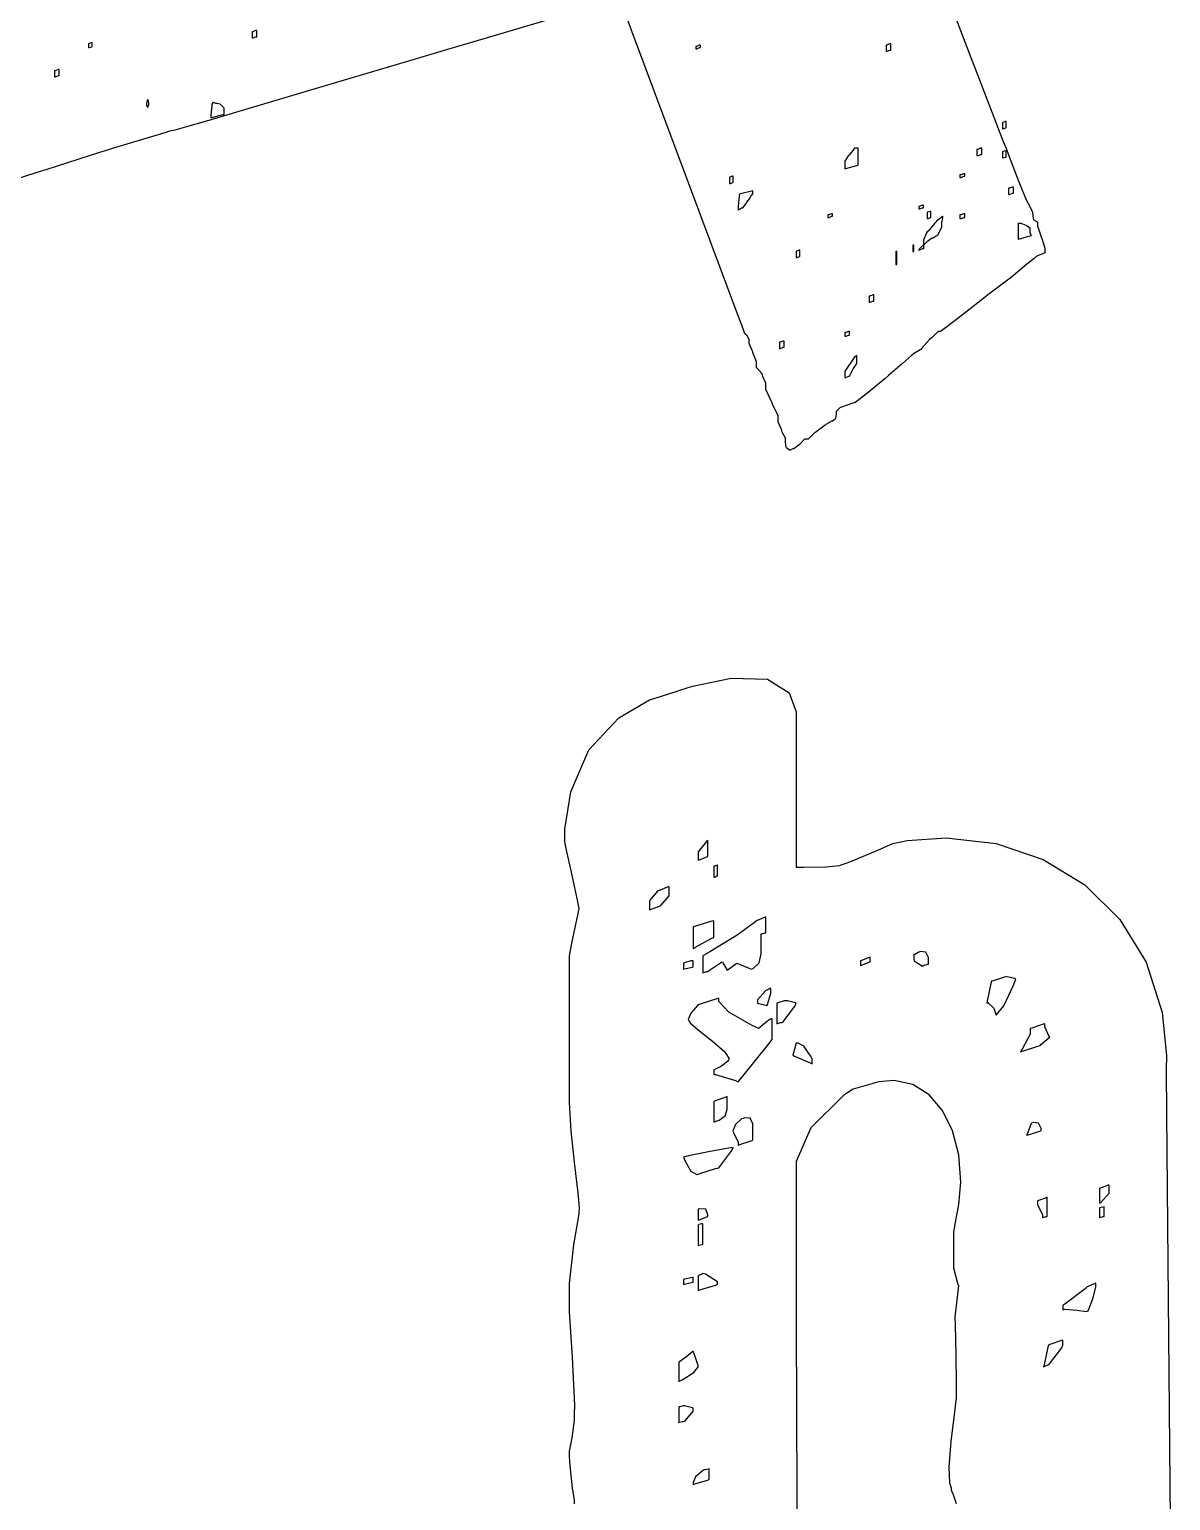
# Model space of a CAD drawing. Extents: x 44 to 313, y 66 to 291.
# Drawn here: x 158.62 to 191.83, y 180.75 to 223.56 of the extents above; entities that cross this region are included whole.
import ezdxf

# ---------------------------------------------------------------- set-up
doc = ezdxf.new("R2010")
doc.units = 0
doc.header["$MEASUREMENT"] = 0

msp = doc.modelspace()

# ---------------------------------------------------------------- linework, layer by layer
at = {"color": 40}
for points in [[(185.208, 224.879), (186.002, 222.787), (186.09, 222.567), (186.178, 222.346), (186.963, 220.292), (187.042, 220.097), (187.113, 219.905), (187.413, 219.119), (187.642, 218.582), (187.678, 218.51), (187.686, 218.494), (187.774, 218.327), (187.784, 218.299), (187.792, 218.283), (187.818, 218.189), (187.818, 218.157), (187.818, 218.123), (187.845, 218.017), (187.854, 218.017), (187.862, 218.009), (187.95, 217.956), (187.96, 217.946), (187.96, 217.842), (188.049, 217.577), (188.067, 217.523), (188.083, 217.471), (188.171, 217.193), (188.171, 217.099), (188.171, 217.055), (187.924, 216.95), (187.89, 216.922), (187.862, 216.896), (187.678, 216.746), (187.678, 216.746), (187.66, 216.738), (187.307, 216.437), (187.255, 216.393), (187.201, 216.349), (186.583, 215.883), (186.513, 215.83), (186.442, 215.777), (185.772, 215.248), (185.702, 215.194), (185.64, 215.142), (185.164, 214.789), (185.138, 214.771), (185.067, 214.771), (184.89, 214.595), (184.856, 214.559), (184.811, 214.533), (184.581, 214.27), (184.573, 214.242), (184.545, 214.234), (184.352, 214.118), (184.326, 214.1), (184.29, 214.074), (184.026, 213.841), (183.619, 213.483), (183.515, 213.395), (183.408, 213.306), (182.98, 212.95), (182.677, 212.717), (182.633, 212.689), (182.589, 212.681), (182.254, 212.567), (182.21, 212.549), (182.192, 212.54), (182.104, 212.441), (182.104, 212.408), (182.104, 212.364), (182.077, 212.241), (182.069, 212.232), (182.069, 212.214), (181.989, 212.16), (181.963, 212.16), (181.953, 212.152), (181.795, 212.065), (181.787, 212.055), (181.777, 212.047), (181.548, 211.871), (181.504, 211.843), (181.468, 211.817), (181.282, 211.631), (181.222, 211.631), (181.177, 211.631), (181.062, 211.508), (181.045, 211.49), (181.018, 211.474), (180.869, 211.35), (180.869, 211.35), (180.841, 211.35), (180.771, 211.323), (180.763, 211.314), (180.737, 211.314), (180.666, 211.376), (180.658, 211.384), (180.648, 211.402), (180.622, 211.548), (180.622, 211.596), (180.622, 211.668), (180.525, 211.835), (180.516, 211.879), (180.507, 211.915), (180.41, 212.126), (180.41, 212.196), (180.41, 212.32), (180.26, 212.629), (180.233, 212.689), (180.207, 212.751), (180.057, 213.076), (180.057, 213.184), (180.057, 213.264), (179.969, 213.457), (179.953, 213.501), (179.935, 213.545), (179.776, 213.724), (179.776, 213.783), (179.776, 213.881), (179.687, 214.128), (179.67, 214.172), (179.652, 214.216), (179.564, 214.422), (179.564, 214.489), (179.564, 214.533), (179.502, 214.657), (179.494, 214.665), (179.484, 214.675), (179.423, 214.748), (179.423, 214.771), (179.123, 215.565), (176.15, 223.503), (175.86, 224.296)], [(173.722, 223.839), (172.703, 223.538), (171.683, 223.238), (170.793, 222.975), (170.498, 222.885), (169.845, 222.692), (167.233, 221.915), (164.623, 221.139), (163.971, 220.945), (163.909, 220.929), (163.468, 220.796), (162.85, 220.628), (162.701, 220.592), (162.559, 220.548), (160.998, 220.081), (160.831, 220.027), (160.663, 219.975), (159.103, 219.472), (158.962, 219.428), (158.812, 219.384), (158.145, 219.173)]]:
    msp.add_lwpolyline(points, dxfattribs=at)
for points in [[(165.1, 223.308), (165.135, 223.308), (165.213, 223.344), (165.24, 223.344), (165.24, 223.388), (165.24, 223.488), (165.24, 223.521), (165.205, 223.521), (165.126, 223.485), (165.1, 223.485), (165.1, 223.441), (165.1, 223.341), (165.1, 223.308)], [(160.338, 223.026), (160.364, 223.026), (160.434, 223.053), (160.444, 223.062), (160.444, 223.089), (160.444, 223.149), (160.444, 223.168), (160.416, 223.168), (160.346, 223.141), (160.338, 223.132), (160.338, 223.106), (160.338, 223.047), (160.338, 223.026)], [(178.012, 222.992), (178.047, 222.992), (178.125, 223.026), (178.153, 223.026), (178.153, 223.044), (178.153, 223.084), (178.153, 223.096), (178.117, 223.096), (178.038, 223.062), (178.012, 223.062), (178.012, 223.045), (178.012, 223.005), (178.012, 222.992)], [(183.551, 222.92), (183.585, 222.92), (183.664, 222.956), (183.691, 222.956), (183.691, 223), (183.691, 223.099), (183.691, 223.132), (183.655, 223.132), (183.577, 223.096), (183.551, 223.096), (183.551, 223.052), (183.551, 222.953), (183.551, 222.92)], [(159.349, 222.18), (159.384, 222.18), (159.464, 222.214), (159.492, 222.214), (159.492, 222.258), (159.492, 222.358), (159.492, 222.39), (159.456, 222.39), (159.375, 222.356), (159.349, 222.356), (159.349, 222.312), (159.349, 222.213), (159.349, 222.18)], [(162.101, 221.404), (162.101, 221.43), (162.074, 221.508), (162.065, 221.508), (162.056, 221.508), (162.031, 221.404), (162.031, 221.368), (162.031, 221.347), (162.065, 221.281), (162.101, 221.374), (162.101, 221.404)], [(163.901, 220.979), (163.935, 220.989), (164.253, 221.077), (164.288, 221.085), (164.288, 221.13), (164.288, 221.229), (164.288, 221.262), (164.279, 221.272), (164.191, 221.36), (164.182, 221.368), (164.173, 221.378), (164.078, 221.404), (164.078, 221.404), (164.05, 221.404), (163.98, 221.43), (163.971, 221.438), (163.962, 221.43), (163.935, 221.385), (163.935, 221.368), (163.926, 221.333), (163.901, 221.069), (163.901, 220.979)], [(186.936, 220.663), (186.963, 220.663), (187.033, 220.69), (187.042, 220.698), (187.042, 220.743), (187.042, 220.842), (187.042, 220.875), (187.015, 220.875), (186.945, 220.848), (186.936, 220.839), (186.936, 220.795), (186.936, 220.696), (186.936, 220.663)], [(182.633, 220.097), (182.615, 220.071), (182.473, 219.896), (182.456, 219.887), (182.447, 219.878), (182.35, 219.726), (182.35, 219.674), (182.35, 219.63), (182.35, 219.531), (182.35, 219.498), (182.385, 219.508), (182.703, 219.596), (182.739, 219.604), (182.739, 219.728), (182.739, 220.005), (182.739, 220.097), (182.711, 220.097), (182.652, 220.097), (182.633, 220.097)], [(186.196, 219.887), (186.231, 219.887), (186.309, 219.921), (186.337, 219.921), (186.337, 219.965), (186.337, 220.065), (186.337, 220.097), (186.301, 220.097), (186.223, 220.063), (186.196, 220.063), (186.196, 220.019), (186.196, 219.92), (186.196, 219.887)], [(186.936, 219.817), (186.963, 219.817), (187.033, 219.843), (187.042, 219.851), (187.042, 219.895), (187.042, 219.994), (187.042, 220.027), (187.015, 220.027), (186.945, 220.002), (186.936, 219.993), (186.936, 219.949), (186.936, 219.849), (186.936, 219.817)], [(178.999, 219.075), (179.025, 219.075), (179.095, 219.103), (179.105, 219.111), (179.105, 219.155), (179.105, 219.254), (179.105, 219.287), (179.077, 219.287), (179.007, 219.261), (178.999, 219.251), (178.999, 219.207), (178.999, 219.108), (178.999, 219.075)], [(185.702, 219.251), (185.736, 219.251), (185.816, 219.287), (185.844, 219.287), (185.844, 219.305), (185.844, 219.345), (185.844, 219.358), (185.808, 219.358), (185.728, 219.322), (185.702, 219.322), (185.702, 219.305), (185.702, 219.251), (185.702, 219.251)], [(179.247, 218.299), (179.255, 218.309), (179.342, 218.361), (179.352, 218.369), (179.386, 218.369), (179.476, 218.494), (179.494, 218.51), (179.502, 218.528), (179.59, 218.635), (179.6, 218.652), (179.6, 218.67), (179.625, 218.722), (179.634, 218.722), (179.634, 218.722), (179.67, 218.776), (179.67, 218.792), (179.67, 218.81), (179.67, 218.85), (179.67, 218.863), (179.634, 218.855), (179.316, 218.768), (179.281, 218.758), (179.272, 218.714), (179.247, 218.404), (179.247, 218.299)], [(187.113, 218.758), (187.147, 218.758), (187.227, 218.792), (187.255, 218.792), (187.255, 218.837), (187.255, 218.936), (187.255, 218.969), (187.219, 218.969), (187.139, 218.935), (187.113, 218.935), (187.113, 218.89), (187.113, 218.791), (187.113, 218.758)], [(184.503, 218.333), (184.537, 218.333), (184.616, 218.369), (184.643, 218.369), (184.643, 218.387), (184.643, 218.427), (184.643, 218.44), (184.608, 218.44), (184.529, 218.405), (184.503, 218.405), (184.503, 218.387), (184.503, 218.333), (184.503, 218.333)], [(181.857, 218.087), (181.892, 218.087), (181.97, 218.123), (181.997, 218.123), (181.997, 218.141), (181.997, 218.181), (181.997, 218.193), (181.962, 218.193), (181.883, 218.157), (181.857, 218.157), (181.857, 218.141), (181.857, 218.101), (181.857, 218.087)], [(184.996, 217.946), (184.97, 217.92), (184.775, 217.691), (184.749, 217.664), (184.731, 217.638), (184.643, 217.42), (184.643, 217.347), (184.643, 217.303), (184.643, 217.204), (184.643, 217.171), (184.608, 217.171), (184.529, 217.135), (184.503, 217.135), (184.529, 217.171), (184.74, 217.373), (184.749, 217.381), (184.758, 217.391), (184.874, 217.479), (184.892, 217.488), (184.926, 217.497), (185.068, 217.594), (185.068, 217.594), (185.076, 217.612), (185.172, 217.81), (185.172, 217.876), (185.172, 217.938), (185.208, 218.077), (185.208, 218.123), (185.19, 218.114), (185.022, 217.974), (184.996, 217.946)], [(184.749, 218.053), (184.775, 218.053), (184.835, 218.087), (184.856, 218.087), (184.856, 218.131), (184.856, 218.23), (184.856, 218.263), (184.828, 218.263), (184.758, 218.239), (184.749, 218.229), (184.749, 218.185), (184.749, 218.085), (184.749, 218.053)], [(185.702, 218.053), (185.736, 218.053), (185.816, 218.087), (185.844, 218.087), (185.844, 218.114), (185.844, 218.174), (185.844, 218.193), (185.808, 218.193), (185.728, 218.157), (185.702, 218.157), (185.702, 218.131), (185.702, 218.073), (185.702, 218.053)], [(187.395, 217.452), (187.43, 217.461), (187.748, 217.55), (187.784, 217.558), (187.774, 217.568), (187.748, 217.641), (187.748, 217.664), (187.748, 217.682), (187.748, 217.722), (187.748, 217.734), (187.748, 217.762), (187.66, 217.832), (187.642, 217.84), (187.624, 217.85), (187.48, 217.91), (187.431, 217.91), (187.431, 217.91), (187.395, 217.91), (187.395, 217.91), (187.395, 217.796), (187.395, 217.539), (187.395, 217.452)], [(180.939, 216.922), (180.965, 216.922), (181.036, 216.95), (181.045, 216.958), (181.045, 217.002), (181.045, 217.102), (181.045, 217.135), (181.018, 217.135), (180.947, 217.109), (180.939, 217.099), (180.939, 217.055), (180.939, 216.956), (180.939, 216.922)], [(183.833, 216.712), (183.833, 216.712), (183.867, 216.712), (183.867, 216.712), (183.867, 216.809), (183.867, 217.027), (183.867, 217.099), (183.867, 217.099), (183.833, 217.099), (183.833, 217.099), (183.833, 217.002), (183.833, 216.785), (183.833, 216.712)], [(184.326, 217.099), (184.326, 217.099), (184.362, 217.099), (184.362, 217.099), (184.362, 217.143), (184.362, 217.242), (184.362, 217.275), (184.362, 217.275), (184.326, 217.275), (184.326, 217.275), (184.326, 217.231), (184.326, 217.132), (184.326, 217.099)], [(183.056, 215.617), (183.09, 215.617), (183.17, 215.653), (183.198, 215.653), (183.198, 215.698), (183.198, 215.797), (183.198, 215.83), (183.162, 215.83), (183.082, 215.794), (183.056, 215.794), (183.056, 215.75), (183.056, 215.651), (183.056, 215.617)], [(180.446, 214.277), (180.48, 214.277), (180.559, 214.313), (180.586, 214.313), (180.586, 214.357), (180.586, 214.456), (180.586, 214.489), (180.551, 214.489), (180.472, 214.453), (180.446, 214.453), (180.446, 214.409), (180.446, 214.31), (180.446, 214.277)], [(182.35, 214.629), (182.385, 214.629), (182.465, 214.665), (182.492, 214.665), (182.492, 214.693), (182.492, 214.752), (182.492, 214.771), (182.456, 214.771), (182.377, 214.735), (182.35, 214.735), (182.35, 214.709), (182.35, 214.65), (182.35, 214.629)], [(182.633, 214.03), (182.605, 213.986), (182.377, 213.651), (182.35, 213.607), (182.35, 213.563), (182.35, 213.464), (182.35, 213.431), (182.385, 213.431), (182.465, 213.467), (182.492, 213.467), (182.5, 213.484), (182.589, 213.661), (182.598, 213.677), (182.607, 213.687), (182.703, 213.84), (182.703, 213.89), (182.703, 213.934), (182.703, 214.033), (182.703, 214.066), (182.703, 214.066), (182.649, 214.03), (182.633, 214.03)]]:
    msp.add_lwpolyline(points, close=True, dxfattribs=at)
at = {"color": 7}
for points in [[(174.485, 180.658), (174.485, 180.773), (174.427, 181.112), (174.351, 181.875), (174.342, 182.069), (174.342, 182.196), (174.413, 182.576), (174.485, 183.096), (174.485, 183.268), (174.493, 183.516), (174.425, 184.927), (174.342, 186.25), (174.342, 186.69), (174.342, 187.067), (174.469, 188.199), (174.615, 189.037), (174.625, 189.125), (174.633, 189.27), (174.595, 189.706), (174.497, 190.514), (174.391, 191.502), (174.342, 192.338), (174.342, 192.617), (174.342, 193.095), (174.342, 194.527), (174.342, 195.978), (174.342, 196.461), (174.342, 196.602), (174.417, 197.022), (174.581, 197.786), (174.625, 197.979), (174.581, 198.173), (174.413, 198.949), (174.246, 199.726), (174.202, 199.919), (174.202, 200.284), (174.378, 201.375), (174.906, 202.592), (175.779, 203.531), (176.669, 204.049), (176.988, 204.152), (176.988, 204.152), (177.041, 204.17), (177.499, 204.312), (177.553, 204.329), (177.917, 204.447), (179.048, 204.684), (180.105, 204.651), (180.733, 204.256), (180.939, 203.702), (180.939, 203.517), (180.939, 202.969), (180.939, 201.322), (180.939, 199.715), (180.939, 199.179), (181.154, 199.179), (181.803, 199.189), (182.21, 199.233), (182.246, 199.249), (182.448, 199.321), (183.245, 199.646), (183.744, 199.867), (183.797, 199.885), (184.164, 199.962), (185.299, 200.037), (186.757, 199.871), (188.12, 199.406), (189.335, 198.664), (190.351, 197.66), (191.119, 196.416), (191.584, 194.952), (191.717, 193.701), (191.699, 193.286), (191.717, 191.999), (191.831, 179.088)], [(185.597, 180.663), (185.525, 180.892), (185.455, 181.06), (185.455, 181.115), (185.409, 181.26), (185.388, 181.73), (185.447, 182.484), (185.545, 183.25), (185.597, 183.741), (185.597, 183.903), (185.597, 184.178), (185.591, 184.997), (185.569, 185.87), (185.561, 186.09), (185.569, 186.178), (185.657, 186.92), (185.667, 187.008), (185.649, 187.034), (185.525, 187.518), (185.525, 187.678), (185.525, 187.854), (185.525, 188.251), (185.525, 188.383), (185.525, 188.578), (185.622, 189.115), (185.631, 189.159), (185.672, 189.371), (185.725, 190.019), (185.673, 190.81), (185.489, 191.511), (185.195, 192.101), (184.801, 192.556), (184.326, 192.857), (183.786, 192.978), (183.337, 192.942), (183.198, 192.899), (183.136, 192.883), (182.659, 192.741), (182.598, 192.723), (182.324, 192.546), (181.358, 191.598), (180.939, 190.616), (180.939, 190.288), (180.939, 190.288), (180.939, 185.878), (180.975, 175.956)]]:
    msp.add_lwpolyline(points, dxfattribs=at)
for points in [[(178.083, 199.532), (178.083, 199.497), (178.083, 199.417), (178.083, 199.39), (178.109, 199.4), (178.337, 199.488), (178.365, 199.496), (178.365, 199.612), (178.365, 199.869), (178.365, 199.955), (178.321, 199.929), (178.083, 199.631), (178.083, 199.532)], [(178.542, 199.213), (178.542, 199.135), (178.542, 198.957), (178.542, 198.896), (178.568, 198.896), (178.625, 198.931), (178.646, 198.931), (178.646, 199.011), (178.646, 199.19), (178.646, 199.249), (178.636, 199.241), (178.565, 199.213), (178.542, 199.213)], [(176.671, 198.121), (176.671, 198.077), (176.671, 197.977), (176.671, 197.944), (176.698, 197.954), (176.926, 198.041), (176.954, 198.049), (176.998, 198.067), (177.235, 198.345), (177.235, 198.438), (177.235, 198.482), (177.235, 198.581), (177.235, 198.614), (177.209, 198.606), (176.98, 198.518), (176.954, 198.508), (176.91, 198.491), (176.671, 198.214), (176.671, 198.121)], [(177.94, 197.449), (177.94, 197.291), (177.94, 196.934), (177.94, 196.814), (177.985, 196.85), (178.479, 197.116), (178.542, 197.133), (178.542, 197.256), (178.542, 197.534), (178.542, 197.626), (178.479, 197.609), (178.002, 197.467), (177.94, 197.449)], [(178.223, 196.603), (178.223, 196.481), (178.223, 196.202), (178.223, 196.108), (178.24, 196.118), (178.333, 196.144), (178.365, 196.144), (178.409, 196.189), (178.761, 196.419), (178.788, 196.427), (178.805, 196.401), (178.919, 196.207), (178.929, 196.18), (178.955, 196.207), (179.184, 196.374), (179.211, 196.391), (179.255, 196.374), (179.59, 196.233), (179.634, 196.215), (179.687, 196.233), (179.855, 196.401), (179.917, 196.658), (179.917, 196.744), (179.917, 196.868), (179.917, 197.146), (179.917, 197.239), (179.933, 197.248), (180.026, 197.273), (180.057, 197.273), (180.057, 197.389), (180.057, 197.647), (180.057, 197.732), (180.031, 197.724), (179.802, 197.636), (179.776, 197.626), (179.722, 197.574), (179.223, 197.208), (178.425, 196.719), (178.223, 196.603)], [(177.66, 196.391), (177.66, 196.347), (177.66, 196.248), (177.66, 196.215), (177.686, 196.225), (177.914, 196.277), (177.94, 196.285), (177.94, 196.329), (177.94, 196.428), (177.94, 196.461), (177.87, 196.461), (177.686, 196.401), (177.66, 196.391)], [(182.809, 196.461), (182.809, 196.427), (182.809, 196.348), (182.809, 196.321), (182.835, 196.33), (183.064, 196.419), (183.092, 196.427), (183.092, 196.463), (183.092, 196.541), (183.092, 196.567), (183.064, 196.559), (182.835, 196.471), (182.809, 196.461)], [(184.362, 196.638), (184.362, 196.603), (184.362, 196.525), (184.362, 196.497), (184.37, 196.453), (184.608, 196.304), (184.643, 196.321), (184.661, 196.33), (184.754, 196.357), (184.785, 196.357), (184.785, 196.392), (184.785, 196.471), (184.785, 196.497), (184.785, 196.551), (184.71, 196.71), (184.547, 196.727), (184.503, 196.71), (184.485, 196.701), (184.393, 196.638), (184.362, 196.638)], [(179.81, 195.227), (179.837, 195.218), (180.066, 195.166), (180.093, 195.156), (180.101, 195.192), (180.189, 195.475), (180.199, 195.509), (180.199, 195.545), (180.199, 195.625), (180.199, 195.651), (180.172, 195.651), (180.112, 195.615), (180.093, 195.615), (180.049, 195.599), (179.81, 195.32), (179.81, 195.227)], [(186.619, 195.862), (186.601, 195.801), (186.495, 195.289), (186.479, 195.227), (186.509, 195.241), (186.686, 195.078), (186.76, 194.874), (186.76, 194.874), (186.76, 194.874), (186.976, 195.153), (187.271, 195.774), (187.325, 195.932), (187.297, 195.942), (187.069, 195.996), (187.042, 196.004), (186.998, 195.986), (186.664, 195.88), (186.619, 195.862)], [(177.8, 194.733), (177.852, 194.655), (178.085, 194.454), (178.501, 194.125), (178.857, 193.812), (178.981, 193.61), (178.965, 193.569), (178.947, 193.535), (178.764, 193.389), (178.568, 193.296), (178.542, 193.286), (178.542, 193.252), (178.542, 193.173), (178.542, 193.146), (178.586, 193.155), (179.167, 192.978), (179.247, 192.933), (179.343, 193.058), (179.74, 193.552), (180.136, 194.046), (180.233, 194.168), (180.233, 194.318), (180.233, 194.657), (180.233, 194.769), (180.207, 194.769), (180.148, 194.733), (180.129, 194.733), (180.101, 194.707), (179.873, 194.514), (179.846, 194.487), (179.652, 194.575), (178.973, 194.968), (178.682, 195.27), (178.682, 195.369), (178.628, 195.352), (178.169, 195.21), (178.117, 195.192), (178.063, 195.158), (177.865, 194.936), (177.79, 194.751), (177.8, 194.733)], [(180.376, 195.227), (180.376, 195.078), (180.376, 194.74), (180.376, 194.627), (180.392, 194.637), (180.484, 194.663), (180.516, 194.663), (180.551, 194.673), (180.903, 195.148), (180.939, 195.227), (180.913, 195.236), (180.684, 195.29), (180.658, 195.298), (180.586, 195.298), (180.402, 195.236), (180.376, 195.227)], [(187.748, 194.487), (187.748, 194.32), (187.51, 193.887), (187.465, 193.815), (187.518, 193.833), (187.968, 193.976), (188.031, 193.992), (188.057, 194.02), (188.286, 194.214), (188.313, 194.24), (188.286, 194.276), (188.171, 194.54), (188.171, 194.627), (188.127, 194.611), (187.792, 194.496), (187.748, 194.487)], [(180.939, 194.064), (180.929, 194.029), (180.843, 193.747), (180.835, 193.711), (180.887, 193.685), (181.344, 193.49), (181.398, 193.463), (181.398, 193.499), (181.398, 193.579), (181.398, 193.605), (181.354, 193.693), (181.156, 193.979), (180.974, 194.073), (180.939, 194.064)], [(178.542, 192.37), (178.542, 192.221), (178.542, 191.884), (178.542, 191.771), (178.568, 191.771), (178.625, 191.805), (178.646, 191.805), (178.699, 191.823), (178.866, 191.947), (178.929, 192.133), (178.929, 192.194), (178.929, 192.273), (178.929, 192.451), (178.929, 192.51), (178.893, 192.494), (178.576, 192.388), (178.542, 192.37)], [(179.105, 191.488), (179.113, 191.454), (179.247, 191.189), (179.247, 191.099), (179.291, 191.117), (179.626, 191.224), (179.67, 191.242), (179.67, 191.347), (179.67, 191.586), (179.67, 191.665), (179.67, 191.718), (179.594, 191.877), (179.432, 191.893), (179.388, 191.875), (179.343, 191.859), (179.167, 191.696), (179.095, 191.516), (179.105, 191.488)], [(187.784, 191.735), (187.766, 191.7), (187.66, 191.418), (187.642, 191.382), (187.686, 191.4), (188.022, 191.506), (188.067, 191.522), (188.067, 191.576), (187.991, 191.735), (187.828, 191.753), (187.784, 191.735)], [(177.66, 190.747), (177.694, 190.65), (177.87, 190.342), (178.047, 190.245), (178.083, 190.253), (178.135, 190.271), (178.592, 190.413), (178.646, 190.43), (178.681, 190.439), (179.061, 190.941), (179.105, 191.029), (178.963, 191.003), (178.381, 190.903), (177.8, 190.783), (177.66, 190.747)], [(189.758, 189.83), (189.758, 189.724), (189.758, 189.486), (189.758, 189.406), (189.803, 189.424), (190.041, 189.702), (190.041, 189.794), (190.041, 189.83), (190.041, 189.909), (190.041, 189.935), (190.014, 189.927), (189.793, 189.84), (189.758, 189.83)], [(178.083, 189.229), (178.083, 189.151), (178.083, 188.973), (178.083, 188.913), (178.109, 188.922), (178.337, 189.01), (178.365, 189.019), (178.365, 189.072), (178.302, 189.231), (178.131, 189.246), (178.083, 189.229)], [(187.96, 189.478), (187.96, 189.451), (187.96, 189.392), (187.96, 189.371), (187.977, 189.327), (188.101, 189.069), (188.101, 188.983), (188.117, 188.993), (188.211, 189.019), (188.243, 189.019), (188.243, 189.161), (188.243, 189.478), (188.243, 189.582), (188.215, 189.566), (187.986, 189.487), (187.96, 189.478)], [(189.758, 189.265), (189.758, 189.195), (189.758, 189.037), (189.758, 188.983), (189.776, 188.993), (189.869, 189.019), (189.901, 189.019), (189.901, 189.09), (189.901, 189.249), (189.901, 189.301), (189.901, 189.301), (189.776, 189.275), (189.758, 189.265)], [(178.083, 188.772), (178.083, 188.622), (178.083, 188.284), (178.083, 188.171), (178.099, 188.181), (178.191, 188.207), (178.223, 188.207), (178.223, 188.357), (178.223, 188.695), (178.223, 188.806), (178.187, 188.806), (178.099, 188.782), (178.083, 188.772)], [(177.66, 187.185), (177.66, 187.15), (177.66, 187.07), (177.66, 187.042), (177.686, 187.052), (177.914, 187.105), (177.94, 187.113), (177.94, 187.149), (177.94, 187.229), (177.94, 187.255), (177.914, 187.246), (177.686, 187.194), (177.66, 187.185)], [(178.083, 187.289), (178.083, 187.185), (178.083, 186.946), (178.083, 186.866), (178.135, 186.884), (178.592, 187.026), (178.646, 187.042), (178.646, 187.123), (178.293, 187.343), (178.223, 187.361), (178.205, 187.353), (178.099, 187.299), (178.083, 187.289)], [(188.7, 186.443), (188.7, 186.408), (188.7, 186.33), (188.7, 186.303), (188.753, 186.32), (189.105, 186.298), (189.388, 186.259), (189.406, 186.267), (189.432, 186.276), (189.568, 186.621), (189.654, 186.964), (189.654, 187.078), (189.626, 187.07), (189.432, 186.982), (189.406, 186.972), (189.344, 186.912), (188.753, 186.471), (188.7, 186.443)], [(188.277, 185.279), (188.259, 185.218), (188.153, 184.705), (188.137, 184.643), (188.153, 184.653), (188.259, 184.707), (188.277, 184.715), (188.312, 184.733), (188.664, 185.2), (188.7, 185.279), (188.7, 185.315), (188.7, 185.394), (188.7, 185.421), (188.656, 185.412), (188.321, 185.297), (188.277, 185.279)], [(177.517, 184.785), (177.517, 184.645), (177.517, 184.326), (177.517, 184.22), (177.614, 184.264), (177.958, 184.477), (178.091, 184.653), (178.083, 184.679), (178.073, 184.715), (177.997, 184.944), (177.94, 185.102), (177.94, 185.102), (177.931, 185.094), (177.756, 184.944), (177.544, 184.795), (177.517, 184.785)], [(177.517, 183.48), (177.517, 183.366), (177.517, 183.108), (177.517, 183.021), (177.534, 183.031), (177.628, 183.056), (177.66, 183.056), (177.704, 183.074), (177.94, 183.352), (177.94, 183.444), (177.914, 183.454), (177.686, 183.507), (177.66, 183.515), (177.642, 183.507), (177.548, 183.48), (177.517, 183.48)], [(177.94, 181.222), (177.985, 181.24), (178.355, 181.346), (178.399, 181.364), (178.399, 181.443), (178.399, 181.621), (178.399, 181.681), (178.381, 181.672), (178.289, 181.645), (178.259, 181.645), (178.197, 181.61), (178.007, 181.448), (177.94, 181.278), (177.94, 181.222)]]:
    msp.add_lwpolyline(points, close=True, dxfattribs=at)

doc.saveas('drawing.dxf')
